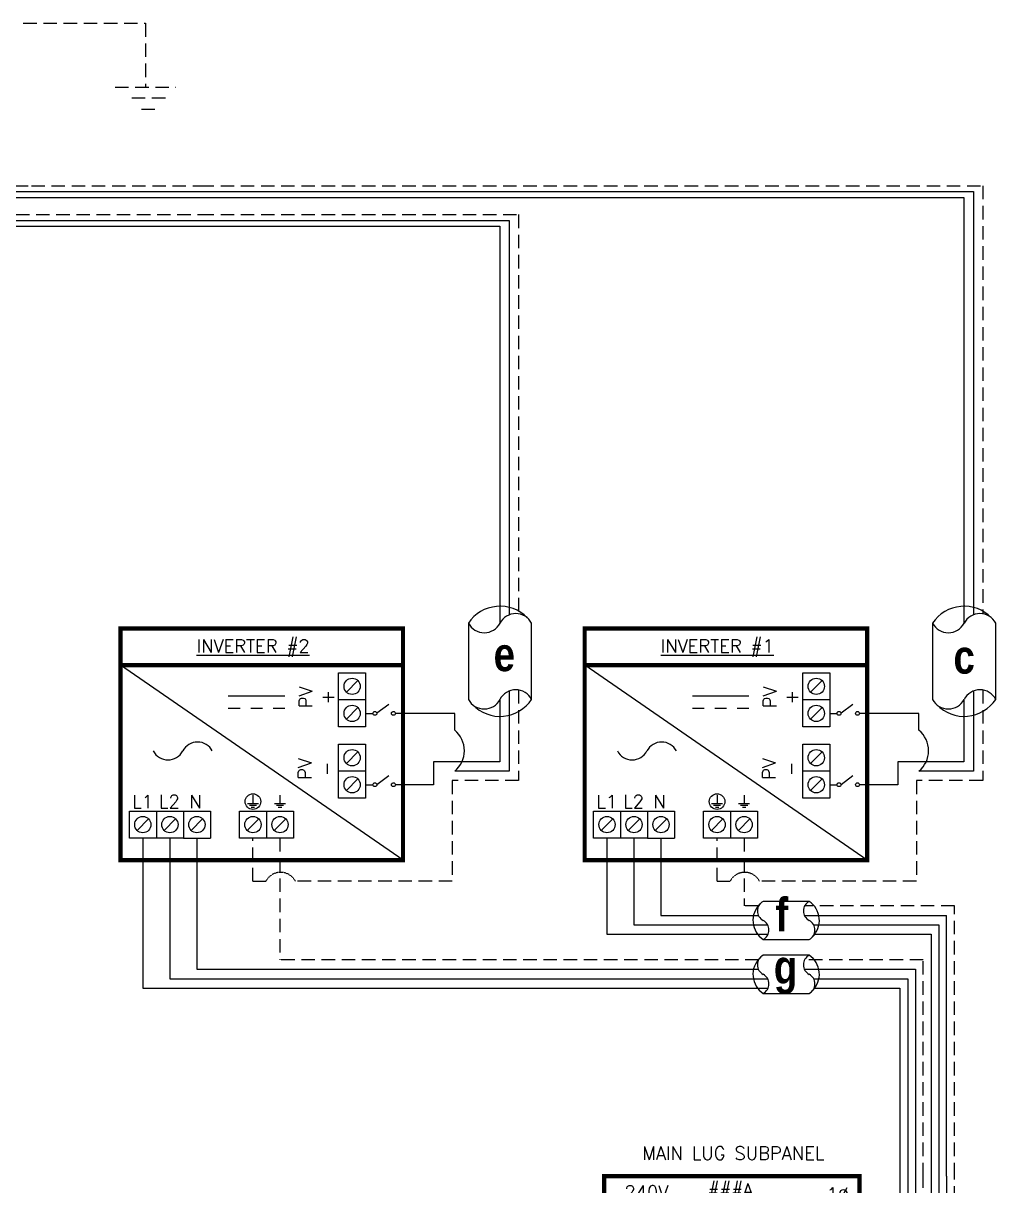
# Model space of a CAD drawing. Header units: feet. Extents: x 7090 to 7872, y 14552 to 15119.
# Drawn here: x 7600.9 to 7872.1, y 14789.4 to 15113.6 of the extents above; entities that cross this region are included whole.
import ezdxf

# ---------------------------------------------------------------- set-up
doc = ezdxf.new("R2010")
doc.units = ezdxf.units.FT
doc.header["$MEASUREMENT"] = 0
doc.linetypes.add('HIDDEN', pattern=[0.375, 0.25, -0.125])
for name, color, linetype in [('ONE LINE BLOCKS', 7, 'Continuous'), ('TABLES', 7, 'Continuous'), ('TEXT', 7, 'Continuous'), ('Z - TITLEBLOCK TXT', 7, 'Continuous')]:
    doc.layers.add(name, color=color, linetype=linetype)
doc.styles.add('ONE LINE TXT', font='techb___.ttf')
doc.styles.get("Standard").update_dxf_attribs({"font": 'simplex.shx'})

# ---------------------------------------------------------------- blocks, each defined once
blk = doc.blocks.new('*U20')
at = {"layer": 'ONE LINE BLOCKS', "linetype": 'Continuous'}
h = blk.add_hatch(color=1, dxfattribs=at)
h.dxf.hatch_style = 1
edge = h.paths.add_edge_path()
edge.add_arc((32.25, -12.65), 0.291, 0, 360)
h = blk.add_hatch(color=1, dxfattribs=at)
h.dxf.hatch_style = 1
edge = h.paths.add_edge_path()
edge.add_arc((38.92, -12.65), 0.291, 0, 360)
h = blk.add_hatch(color=1, dxfattribs=at)
h.dxf.hatch_style = 1
edge = h.paths.add_edge_path()
edge.add_arc((32.25, -16.02), 0.291, 0, 360)
h = blk.add_hatch(color=1, dxfattribs=at)
h.dxf.hatch_style = 1
edge = h.paths.add_edge_path()
edge.add_arc((38.92, -16.02), 0.291, 0, 360)
h = blk.add_hatch(color=1, dxfattribs=at)
h.dxf.hatch_style = 1
edge = h.paths.add_edge_path()
edge.add_arc((32.25, -27.21), 0.291, 0, 360)
h = blk.add_hatch(color=1, dxfattribs=at)
h.dxf.hatch_style = 1
edge = h.paths.add_edge_path()
edge.add_arc((38.92, -27.21), 0.291, 0, 360)
h = blk.add_hatch(color=1, dxfattribs=at)
h.dxf.hatch_style = 1
edge = h.paths.add_edge_path()
edge.add_arc((32.25, -30.59), 0.291, 0, 360)
h = blk.add_hatch(color=1, dxfattribs=at)
h.dxf.hatch_style = 1
edge = h.paths.add_edge_path()
edge.add_arc((38.92, -30.59), 0.291, 0, 360)
at = {"color": 7, "linetype": 'Continuous'}
for p, q in [((82.46, 0), (82.46, -12.65)), ((91.16, 0), (91.16, -27.21)), ((28.05, -12.65), (19.39, -12.65)), ((19.39, -12.65), (19.39, -27.21)), ((82.46, -12.65), (43.12, -12.65)), ((8.98, -27.21), (-6.7, -27.21)), ((-6.7, -27.21), (-6.7, -64.37)), ((28.05, -27.21), (17.22, -27.21)), ((91.16, -27.21), (43.12, -27.21)), ((-6.7, -64.37), (-20.02, -64.37))]:
    blk.add_line(p, q, dxfattribs=at)
at = {"color": 10, "linetype": 'Continuous'}
for p, q in [((84.64, 0), (84.64, -16.02)), ((93.34, 0), (93.34, -30.59)), ((13.1, -30.59), (13.1, -16.02)), ((15.27, -16.02), (13.1, -16.02)), ((23.51, -16.02), (28.05, -16.02)), ((84.64, -16.02), (43.12, -16.02)), ((13.1, -30.59), (-3.41, -30.59)), ((-3.41, -67.54), (-3.41, -30.59)), ((13.1, -30.59), (28.05, -30.59)), ((93.34, -30.59), (43.12, -30.59)), ((-3.41, -67.54), (-20.02, -67.54))]:
    blk.add_line(p, q, dxfattribs=at)
at = {"color": 253, "linetype": 'Continuous'}
for p, q in [((86.81, 0), (86.81, -25.72)), ((95.51, 0), (95.51, -45.61)), ((86.81, -34.27), (86.81, -41.26)), ((86.81, -41.26), (69.51, -41.26)), ((95.51, -45.61), (69.51, -45.61)), ((81.85, -63.01), (69.51, -63.01)), ((81.85, -69.04), (81.85, -63.01)), ((-6.7, -70.59), (-20.02, -70.59)), ((-6.7, -77.59), (-6.7, -70.59)), ((81.85, -77.59), (-6.7, -77.59))]:
    blk.add_line(p, q, dxfattribs=at)
at = {"color": 10, "linetype": 'Continuous'}
blk.add_arc((19.39, -18.18), 4.65, 27.6639, 152.3361, dxfattribs=at)
at = {"color": 7, "linetype": 'Continuous'}
blk.add_arc((13.1, -29.37), 4.65, 27.6639, 152.3361, dxfattribs=at)
at = {"color": 253, "linetype": 'Continuous'}
for centre in [(90.39, -29.99), (85.42, -73.31)]:
    blk.add_arc(centre, 5.58, 129.9215, 230.0785, dxfattribs=at)
at = {"layer": 'ONE LINE BLOCKS', "lineweight": 50}
blk.add_line((0, -8.7), (71.17, -8.7), dxfattribs=at)
at = {"layer": 'ONE LINE BLOCKS', "lineweight": 50, "const_width": 1.19}
blk.add_lwpolyline([(0, -67.37), (0, 0), (71.17, 0), (71.17, -67.37)], close=True, dxfattribs=at)
at = {"layer": 'TEXT', "color": 92, "linetype": 'HIDDEN', "ltscale": 15}
for p, q in [((88.99, -25.72), (88.99, 0)), ((97.69, -74.03), (97.69, 0)), ((88.99, -41.34), (88.99, -34.27)), ((88.99, -71.85), (88.99, -49.89)), ((6.27, -54.39), (37.56, -54.39)), ((37.56, -71.85), (37.56, -54.39)), ((6.27, -58.74), (35.36, -58.74)), ((35.36, -74.03), (35.36, -58.74)), ((14.11, -63.09), (6.27, -63.09)), ((14.11, -74.03), (14.11, -63.09)), ((-11.01, -74.03), (-20.02, -74.03)), ((14.11, -74.03), (-2.77, -74.03)), ((35.36, -74.03), (97.69, -74.03)), ((37.56, -71.85), (88.99, -71.85))]:
    blk.add_line(p, q, dxfattribs=at)
at = {"layer": 'TEXT', "color": 92, "linetype": 'HIDDEN', "flags": 128}
for points in [[(9.38, -39.11), (9.38, -42.61)], [(7.04, -42.61), (11.72, -42.61)], [(10.91, -43.48), (7.85, -43.48)], [(10.1, -44.35), (8.66, -44.35)]]:
    blk.add_lwpolyline(points, dxfattribs=at)
at = {"layer": 'TEXT', "color": 92, "linetype": 'Continuous', "ltscale": 4}
for centre in [(92.46, -29.99), (92.46, -45.61)]:
    blk.add_arc(centre, 5.51, 129.059, 230.941, dxfattribs=at)
at = {"layer": 'TEXT', "color": 92, "linetype": 'HIDDEN', "ltscale": 0.3}
blk.add_arc((-6.89, -76.19), 4.65, 27.6639, 152.3361, dxfattribs=at)
at = {"layer": 'Z - TITLEBLOCK TXT', "color": 1, "linetype": 'Continuous'}
for p, q in [((1.73, -65.68), (1.73, -38.74)), ((1.73, -38.74), (6.27, -38.74)), ((6.27, -38.74), (6.27, -65.68)), ((64.97, -65.61), (64.97, -38.67)), ((64.97, -38.67), (69.51, -38.67)), ((69.51, -38.67), (69.51, -65.61)), ((6.27, -65.68), (1.73, -65.68)), ((69.51, -65.61), (64.97, -65.61))]:
    blk.add_line(p, q, dxfattribs=at)
at = {"layer": 'Z - TITLEBLOCK TXT', "color": 4, "linetype": 'Continuous'}
for p, q in [((4.79, -40.55), (3.22, -42.12)), ((68.02, -40.48), (66.45, -42.05)), ((4.79, -44.9), (3.22, -46.47)), ((68.02, -44.83), (66.45, -46.4)), ((4.79, -49.25), (3.22, -50.82)), ((68.02, -49.18), (66.45, -50.75)), ((4.79, -53.6), (3.22, -55.17)), ((68.02, -53.53), (66.45, -55.1)), ((4.79, -57.95), (3.22, -59.52)), ((68.02, -57.88), (66.45, -59.45)), ((4.79, -62.3), (3.22, -63.87)), ((68.02, -62.23), (66.45, -63.8))]:
    blk.add_line(p, q, dxfattribs=at)
at = {"layer": 'Z - TITLEBLOCK TXT', "color": 1, "linetype": 'Continuous', "flags": 128}
for points in [[(28.05, -12.65), (32.25, -12.65)], [(28.05, -12.65), (32.25, -12.65)], [(38.92, -12.65), (43.12, -12.65)], [(28.05, -16.02), (32.25, -16.02)], [(28.05, -16.02), (32.25, -16.02)], [(38.92, -16.02), (43.12, -16.02)], [(28.05, -27.21), (32.25, -27.21)], [(28.05, -27.21), (32.25, -27.21)], [(38.92, -27.21), (43.12, -27.21)], [(28.05, -30.59), (32.25, -30.59)], [(28.05, -30.59), (32.25, -30.59)], [(38.92, -30.59), (43.12, -30.59)]]:
    blk.add_lwpolyline(points, dxfattribs=at)
at = {"layer": 'Z - TITLEBLOCK TXT', "color": 1, "linetype": 'Continuous'}
for centre in [(32.25, -12.65), (38.92, -12.65), (32.25, -16.02), (38.92, -16.02), (32.25, -27.21), (38.92, -27.21), (32.25, -30.59), (38.92, -30.59)]:
    blk.add_circle(centre, 0.291, dxfattribs=at)
at = {"layer": 'Z - TITLEBLOCK TXT', "color": 4, "linetype": 'Continuous'}
for centre in [(4, -41.33), (67.24, -41.26), (4, -45.69), (67.24, -45.61), (4, -50.04), (67.24, -49.96), (4, -54.39), (67.24, -54.31), (4, -58.74), (67.24, -58.66), (4, -63.09), (67.24, -63.01)]:
    blk.add_circle(centre, 1.11, dxfattribs=at)
at = {"layer": 'Z - TITLEBLOCK TXT', "color": 1, "linetype": 'Continuous'}
for centre in [(35.58, -13.84), (35.58, -17.22), (35.58, -28.4), (35.58, -31.78)]:
    blk.add_arc(centre, 3.93, 40.3392, 139.6608, dxfattribs=at)
at = {"layer": 'TABLES', "color": 1, "linetype": 'Continuous'}
for p in [(27.55, -21.26), (27.55, -35.82)]:
    blk.add_text('2p##A', height=3.658, dxfattribs=at).set_placement(p)
at = {"layer": 'TABLES', "color": 4, "linetype": 'Continuous'}
blk.add_text('ISOLATED NEUTRAL', height=1.8743, rotation=90, dxfattribs=at).set_placement((64.31, -65.25))
at = {"layer": 'TEXT', "color": 1, "attachment_point": 5}
for s, width, gutter_width, insert, char_height in [('MAIN LUG SUBPANEL ', 62.3984, 7.17, (36.04, 6.43), 3.6576), ('240V', 0.1481, 0.75, (11.79, -4.45), 3.658), ('###A', 0.1481, 0.75, (35.17, -4.45), 3.658), ('1∅', 0.1481, 0.75, (65.15, -4.96), 3.658)]:
    blk.add_mtext_dynamic_manual_height_columns(s, width=width, gutter_width=gutter_width, heights=[0], dxfattribs=dict(at, insert=insert, char_height=char_height))

msp = doc.modelspace()

# ---------------------------------------------------------------- linework, layer by layer
at = {"color": 7, "linetype": 'Continuous'}
for p, q in [((7580.72, 15066.63), (7602.96, 15066.63)), ((7602.96, 15066.63), (7650.36, 15066.63)), ((7650.36, 15066.63), (7865.88, 15066.63)), ((7865.88, 15066.63), (7865.88, 14948.59)), ((7650.36, 15058.59), (7736.45, 15058.59)), ((7736.45, 15058.59), (7736.44, 14948.59)), ((7725.06, 14946.28), (7725.06, 14925.03)), ((7742.69, 14925.03), (7742.69, 14946.28)), ((7854.5, 14946.28), (7854.5, 14925.03)), ((7872.12, 14925.03), (7872.12, 14946.28)), ((7736.44, 14927.35), (7736.44, 14905.01)), ((7865.88, 14927.35), (7865.88, 14905.01)), ((7721.27, 14921.13), (7704.69, 14921.13)), ((7721.27, 14916.41), (7721.27, 14921.13)), ((7850.71, 14921.13), (7834.12, 14921.13)), ((7850.71, 14916.41), (7850.71, 14921.13)), ((7736.44, 14905.01), (7721.27, 14905.01)), ((7865.88, 14905.01), (7850.71, 14905.01)), ((7634.27, 14886.34), (7634.27, 14844.52)), ((7763.71, 14886.34), (7763.71, 14859.55)), ((7820.08, 14868.71), (7807.27, 14868.71)), ((7763.71, 14859.55), (7808.63, 14859.55)), ((7821.45, 14859.55), (7854.08, 14859.55)), ((7854.08, 14859.55), (7854.08, 14792.06)), ((7807.27, 14858.07), (7820.08, 14858.07)), ((7820.08, 14853.68), (7807.27, 14853.68)), ((7634.27, 14844.52), (7808.63, 14844.52)), ((7807.27, 14843.05), (7820.08, 14843.05)), ((7821.45, 14844.52), (7845.38, 14844.52)), ((7845.38, 14844.52), (7845.38, 14792.06))]:
    msp.add_line(p, q, dxfattribs=at)
at = {"color": 253, "linetype": 'Continuous'}
for p, q in [((7580.72, 15065.02), (7602.11, 15065.02)), ((7602.11, 15065.02), (7650.36, 15065.02)), ((7650.36, 15065.02), (7863.25, 15065.02)), ((7863.25, 15065.02), (7863.25, 14946.18)), ((7597.85, 15056.98), (7650.36, 15056.98)), ((7650.36, 15056.98), (7733.82, 15056.98)), ((7733.82, 15056.98), (7733.82, 14946.18)), ((7733.82, 14924.93), (7733.82, 14907.63)), ((7863.25, 14924.93), (7863.25, 14907.63)), ((7733.82, 14907.63), (7715.36, 14907.63)), ((7715.36, 14907.63), (7715.36, 14901.24)), ((7863.25, 14907.63), (7844.8, 14907.63)), ((7844.8, 14907.63), (7844.8, 14901.24)), ((7715.36, 14901.24), (7704.69, 14901.24)), ((7844.8, 14901.24), (7834.12, 14901.24)), ((7649.34, 14886.34), (7649.34, 14849.78)), ((7778.77, 14886.34), (7778.77, 14864.81)), ((7778.77, 14864.81), (7805.93, 14864.81)), ((7818.74, 14864.81), (7858.43, 14864.81)), ((7858.43, 14792.06), (7858.43, 14864.81)), ((7649.34, 14849.78), (7805.93, 14849.78)), ((7818.74, 14849.78), (7849.73, 14849.78)), ((7849.73, 14849.78), (7849.73, 14792.06))]:
    msp.add_line(p, q, dxfattribs=at)
msp.add_line((7598.06, 15058.59), (7650.36, 15058.59))
at = {"color": 10, "linetype": 'Continuous'}
for p, q in [((7641.81, 14886.34), (7641.81, 14847.15)), ((7771.24, 14886.34), (7771.24, 14862.18)), ((7771.24, 14862.18), (7808.51, 14862.18)), ((7821.32, 14862.18), (7856.26, 14862.18)), ((7856.26, 14862.18), (7856.26, 14792.06)), ((7641.81, 14847.15), (7808.51, 14847.15)), ((7821.32, 14847.15), (7847.56, 14847.15)), ((7847.56, 14847.15), (7847.56, 14792.06))]:
    msp.add_line(p, q, dxfattribs=at)
at = {"color": 7, "linetype": 'Continuous'}
for centre, radius, start, end in [((7733.88, 14940.43), 10.58, 43.9732, 146.4265), ((7863.31, 14940.43), 10.58, 43.9732, 146.4265), ((7733.88, 14930.88), 10.58, 223.9732, 326.4265), ((7863.31, 14930.88), 10.58, 223.9732, 326.4265), ((7810.8, 14863.39), 6.38, 133.9732, 236.4265), ((7816.55, 14863.39), 6.38, 313.9732, 56.4265), ((7810.8, 14848.37), 6.38, 133.9732, 236.4265), ((7816.55, 14848.37), 6.38, 313.9732, 56.4265)]:
    msp.add_arc(centre, radius, start, end, dxfattribs=at)
at = {"layer": 'ONE LINE BLOCKS', "lineweight": 50, "const_width": 1.19}
for points in [[(7628.06, 14880.18), (7628.06, 14944.83), (7706.83, 14944.83), (7706.83, 14880.18)], [(7628.06, 14934.55), (7628.06, 14944.83), (7706.83, 14944.83), (7706.83, 14934.55)], [(7757.49, 14880.18), (7757.49, 14944.83), (7836.26, 14944.83), (7836.26, 14880.18)], [(7757.49, 14934.55), (7757.49, 14944.83), (7836.26, 14944.83), (7836.26, 14934.55)]]:
    msp.add_lwpolyline(points, close=True, dxfattribs=at)
at = {"layer": 'TEXT', "color": 92, "linetype": 'HIDDEN', "ltscale": 15}
for p, q in [((7600.92, 15113.57), (7635.03, 15113.57)), ((7635.03, 15113.57), (7635.03, 15095.78)), ((7592.9, 15068.24), (7603.18, 15068.24)), ((7603.18, 15068.24), (7650.36, 15068.24)), ((7650.36, 15068.24), (7868.5, 15068.24)), ((7868.5, 15068.24), (7868.5, 14948.88)), ((7598.88, 15060.2), (7650.36, 15060.2)), ((7650.36, 15060.2), (7739.07, 15060.2)), ((7739.07, 15060.2), (7739.07, 14948.88)), ((7739.07, 14927.64), (7739.07, 14902.39)), ((7868.5, 14927.64), (7868.5, 14902.39)), ((7739.07, 14902.39), (7720.56, 14902.39)), ((7720.56, 14902.39), (7720.56, 14874.31)), ((7868.5, 14902.39), (7849.99, 14902.39)), ((7849.99, 14902.39), (7849.99, 14874.31)), ((7664.98, 14874.31), (7664.98, 14886.34)), ((7672.52, 14886.34), (7672.52, 14852.41)), ((7794.41, 14874.31), (7794.41, 14886.34)), ((7801.95, 14886.34), (7801.95, 14867.44)), ((7664.98, 14874.31), (7668.58, 14874.31)), ((7720.56, 14874.31), (7676.82, 14874.31)), ((7794.41, 14874.31), (7798.01, 14874.31)), ((7849.99, 14874.31), (7806.25, 14874.31)), ((7806, 14867.44), (7801.95, 14867.44)), ((7860.61, 14867.44), (7818.82, 14867.44)), ((7860.61, 14792.06), (7860.61, 14867.44)), ((7806, 14852.41), (7672.52, 14852.41)), ((7851.91, 14852.41), (7818.82, 14852.41)), ((7851.91, 14792.06), (7851.91, 14852.41))]:
    msp.add_line(p, q, dxfattribs=at)
at = {"layer": 'TEXT', "color": 92, "linetype": 'HIDDEN', "ltscale": 15, "flags": 128}
for points in [[(7626.55, 15095.78), (7643.51, 15095.78)], [(7640.57, 15092.63), (7629.49, 15092.63)], [(7637.64, 15089.49), (7632.43, 15089.49)]]:
    msp.add_lwpolyline(points, dxfattribs=at)
at = {"layer": 'TEXT', "color": 92, "linetype": 'Continuous', "flags": 128}
for points in [[(7664.98, 14898.29), (7664.98, 14895.99)], [(7672.52, 14898.29), (7672.51, 14895.99)], [(7794.41, 14898.29), (7794.41, 14895.99)], [(7801.95, 14898.29), (7801.95, 14895.99)], [(7663.44, 14895.99), (7666.52, 14895.99)], [(7665.98, 14895.42), (7663.98, 14895.42)], [(7665.45, 14894.85), (7664.51, 14894.85)], [(7670.98, 14895.99), (7674.05, 14895.99)], [(7673.52, 14895.42), (7671.51, 14895.42)], [(7672.99, 14894.85), (7672.04, 14894.85)], [(7792.87, 14895.99), (7795.95, 14895.99)], [(7795.41, 14895.42), (7793.41, 14895.42)], [(7800.41, 14895.99), (7803.48, 14895.99)], [(7802.95, 14895.42), (7800.94, 14895.42)]]:
    msp.add_lwpolyline(points, dxfattribs=at)
at = {"layer": 'TEXT', "color": 92, "linetype": 'HIDDEN', "flags": 128}
for points in [[(7794.88, 14894.85), (7793.94, 14894.85)], [(7802.42, 14894.85), (7801.47, 14894.85)]]:
    msp.add_lwpolyline(points, dxfattribs=at)
at = {"layer": 'TEXT', "color": 92, "linetype": 'Continuous'}
for centre in [(7664.98, 14896.54), (7794.41, 14896.54)]:
    msp.add_circle(centre, 2.17, dxfattribs=at)
at = {"layer": 'TEXT', "color": 92, "linetype": 'HIDDEN', "ltscale": 0.3}
for centre in [(7672.7, 14872.15), (7802.13, 14872.15)]:
    msp.add_arc(centre, 4.65, 27.6639, 152.3361, dxfattribs=at)
at = {"layer": 'Z - TITLEBLOCK TXT', "color": 7, "linetype": 'Continuous'}
for p, q in [((7706.83, 14880.18), (7628.06, 14934.55)), ((7836.26, 14880.18), (7757.49, 14934.55)), ((7673.88, 14925.94), (7658.11, 14925.94)), ((7803.31, 14925.94), (7787.55, 14925.94)), ((7661.41, 14922.53), (7658.11, 14922.53)), ((7667.64, 14922.53), (7664.35, 14922.53)), ((7673.88, 14922.53), (7670.59, 14922.53)), ((7790.84, 14922.53), (7787.55, 14922.53)), ((7797.08, 14922.53), (7793.78, 14922.53)), ((7803.31, 14922.53), (7800.02, 14922.53))]:
    msp.add_line(p, q, dxfattribs=at)
at = {"layer": 'Z - TITLEBLOCK TXT', "color": 1, "linetype": 'Continuous'}
for p, q in [((7688.87, 14917.36), (7688.87, 14932.43)), ((7688.87, 14932.43), (7696.41, 14932.43)), ((7688.87, 14917.36), (7688.87, 14932.43)), ((7696.41, 14932.43), (7696.41, 14917.36)), ((7696.41, 14932.43), (7696.41, 14924.9)), ((7818.3, 14917.36), (7818.3, 14932.43)), ((7818.3, 14932.43), (7825.84, 14932.43)), ((7818.3, 14917.36), (7818.3, 14932.43)), ((7825.84, 14932.43), (7825.84, 14917.36)), ((7825.84, 14932.43), (7825.84, 14924.9)), ((7696.41, 14924.9), (7688.87, 14924.9)), ((7825.84, 14924.9), (7818.3, 14924.9)), ((7696.41, 14921.13), (7698.45, 14921.13)), ((7702.84, 14923.59), (7699.57, 14921.15)), ((7825.84, 14921.13), (7827.88, 14921.13)), ((7832.27, 14923.59), (7829, 14921.15)), ((7696.41, 14917.36), (7688.87, 14917.36)), ((7825.84, 14917.36), (7818.3, 14917.36)), ((7688.87, 14897.47), (7688.87, 14912.54)), ((7688.87, 14912.54), (7696.41, 14912.54)), ((7696.41, 14912.54), (7696.41, 14905)), ((7818.3, 14897.47), (7818.3, 14912.54)), ((7818.3, 14912.54), (7825.84, 14912.54)), ((7825.84, 14912.54), (7825.84, 14905)), ((7696.41, 14905), (7688.87, 14905)), ((7696.41, 14905), (7696.41, 14897.47)), ((7825.84, 14905), (7818.3, 14905)), ((7825.84, 14905), (7825.84, 14897.47)), ((7702.84, 14903.7), (7699.57, 14901.25)), ((7832.27, 14903.7), (7829, 14901.25)), ((7696.41, 14901.24), (7698.45, 14901.24)), ((7825.84, 14901.24), (7827.88, 14901.24)), ((7696.41, 14897.47), (7688.87, 14897.47)), ((7825.84, 14897.47), (7818.3, 14897.47)), ((7630.51, 14893.88), (7645.58, 14893.88)), ((7630.51, 14886.34), (7630.51, 14893.88)), ((7630.51, 14893.88), (7638.04, 14893.88)), ((7638.04, 14893.88), (7638.04, 14886.34)), ((7645.58, 14893.88), (7645.58, 14886.34)), ((7645.58, 14893.88), (7653.11, 14893.88)), ((7653.11, 14893.88), (7653.11, 14886.34)), ((7661.21, 14893.88), (7676.28, 14893.88)), ((7661.21, 14886.34), (7661.21, 14893.88)), ((7661.21, 14893.88), (7668.75, 14893.88)), ((7668.75, 14893.88), (7668.75, 14886.34)), ((7676.28, 14893.88), (7676.28, 14886.34)), ((7759.94, 14893.88), (7775.01, 14893.88)), ((7759.94, 14886.34), (7759.94, 14893.88)), ((7759.94, 14893.88), (7767.47, 14893.88)), ((7767.47, 14893.88), (7767.47, 14886.34)), ((7775.01, 14893.88), (7775.01, 14886.34)), ((7775.01, 14893.88), (7782.54, 14893.88)), ((7782.54, 14893.88), (7782.54, 14886.34)), ((7790.65, 14893.88), (7805.71, 14893.88)), ((7790.65, 14886.34), (7790.65, 14893.88)), ((7790.65, 14893.88), (7798.18, 14893.88)), ((7798.18, 14893.88), (7798.18, 14886.34)), ((7805.71, 14893.88), (7805.71, 14886.34)), ((7645.58, 14886.34), (7630.51, 14886.34)), ((7645.58, 14886.34), (7653.11, 14886.34)), ((7676.28, 14886.34), (7661.21, 14886.34)), ((7775.01, 14886.34), (7759.94, 14886.34)), ((7775.01, 14886.34), (7782.54, 14886.34)), ((7805.71, 14886.34), (7790.65, 14886.34))]:
    msp.add_line(p, q, dxfattribs=at)
at = {"layer": 'Z - TITLEBLOCK TXT', "color": 4, "linetype": 'Continuous'}
for p, q in [((7694.25, 14930.27), (7691.03, 14927.06)), ((7823.68, 14930.27), (7820.47, 14927.06)), ((7694.25, 14922.74), (7691.03, 14919.53)), ((7823.68, 14922.74), (7820.47, 14919.53)), ((7694.25, 14910.38), (7691.03, 14907.16)), ((7823.68, 14910.38), (7820.47, 14907.16)), ((7694.25, 14902.84), (7691.03, 14899.63)), ((7823.68, 14902.84), (7820.47, 14899.63)), ((7635.88, 14891.72), (7632.67, 14888.5)), ((7643.42, 14891.72), (7640.2, 14888.5)), ((7650.95, 14891.72), (7647.74, 14888.5)), ((7666.59, 14891.72), (7663.37, 14888.5)), ((7674.12, 14891.72), (7670.91, 14888.5)), ((7765.31, 14891.72), (7762.1, 14888.5)), ((7772.85, 14891.72), (7769.63, 14888.5)), ((7780.38, 14891.72), (7777.17, 14888.5)), ((7796.02, 14891.72), (7792.81, 14888.5)), ((7803.55, 14891.72), (7800.34, 14888.5))]:
    msp.add_line(p, q, dxfattribs=at)
for centre in [(7692.64, 14928.67), (7822.07, 14928.67), (7692.64, 14921.13), (7822.07, 14921.13), (7692.64, 14908.77), (7822.07, 14908.77), (7692.64, 14901.24), (7822.07, 14901.24), (7634.27, 14890.11), (7641.81, 14890.11), (7649.34, 14890.11), (7664.98, 14890.11), (7672.52, 14890.11), (7763.71, 14890.11), (7771.24, 14890.11), (7778.77, 14890.11), (7794.41, 14890.11), (7801.95, 14890.11)]:
    msp.add_circle(centre, 2.27, dxfattribs=at)
at = {"layer": 'Z - TITLEBLOCK TXT', "color": 1, "linetype": 'Continuous'}
for centre in [(7698.99, 14921.13), (7704.15, 14921.13), (7828.42, 14921.13), (7833.58, 14921.13), (7698.99, 14901.24), (7704.15, 14901.24), (7828.42, 14901.24), (7833.58, 14901.24)]:
    msp.add_circle(centre, 0.541, dxfattribs=at)
at = {"layer": 'Z - TITLEBLOCK TXT', "linetype": 'Continuous'}
for centre, radius, start, end in [((7738.28, 14943.97), 4.98, 27.6639, 152.3361), ((7867.72, 14943.97), 4.98, 27.6639, 152.3361), ((7729.47, 14948.59), 4.98, 207.6639, 332.3361), ((7858.9, 14948.59), 4.98, 207.6639, 332.3361), ((7738.28, 14922.72), 4.98, 27.6639, 152.3361), ((7867.72, 14922.72), 4.98, 27.6639, 152.3361), ((7729.47, 14927.34), 4.98, 207.6639, 332.3361), ((7858.9, 14927.34), 4.98, 207.6639, 332.3361), ((7716.5, 14910.71), 7.43, 309.9338, 50.0662), ((7845.94, 14910.71), 7.43, 309.9338, 50.0662), ((7649.53, 14908.49), 4.65, 27.6639, 152.3361), ((7778.96, 14908.49), 4.65, 27.6639, 152.3361), ((7641.29, 14912.81), 4.65, 207.6639, 332.3361), ((7770.72, 14912.81), 4.65, 207.6639, 332.3361), ((7808.66, 14866.05), 3, 117.6639, 242.3361), ((7821.48, 14866.05), 3, 117.6639, 242.3361), ((7805.88, 14860.73), 3, 297.6639, 62.3361), ((7818.69, 14860.73), 3, 297.6639, 62.3361), ((7808.66, 14851.02), 3, 117.6639, 242.3361), ((7821.48, 14851.02), 3, 117.6639, 242.3361), ((7805.88, 14845.71), 3, 297.6639, 62.3361), ((7818.69, 14845.71), 3, 297.6639, 62.3361)]:
    msp.add_arc(centre, radius, start, end, dxfattribs=at)

# ---------------------------------------------------------------- block references
msp.add_blockref('*U20', (7762.92, 14792.06))

# ---------------------------------------------------------------- texts
at = {"layer": 'TABLES', "color": 1, "linetype": 'Continuous'}
for s, p in [('%%UINVERTER #2', (7649.27, 14938.09)), ('%%UINVERTER #1', (7778.7, 14938.09))]:
    msp.add_text(s, height=3.6576, dxfattribs=at).set_placement(p)
at = {"layer": 'TEXT', "color": 1, "char_height": 3.658, "attachment_point": 5, "rotation": 90}
for s, width, insert in [('PV +', 2.8378, (7682.73, 14925.65)), ('PV +', 2.8378, (7812.16, 14925.65)), ('PV -', 2.8013, (7682.5, 14905.67)), ('PV -', 2.8013, (7811.93, 14905.67))]:
    msp.add_mtext_dynamic_manual_height_columns(s, width=width, gutter_width=0.75, heights=[0], dxfattribs=dict(at, insert=insert))
at = {"layer": 'TEXT', "color": 1, "attachment_point": 5}
for s, insert, char_height in [('L1', (7634.22, 14896.52), 3.658), ('L2', (7641.68, 14896.55), 3.658), ('N', (7648.93, 14896.49), 3.66), ('L1', (7763.65, 14896.52), 3.658), ('L2', (7771.11, 14896.55), 3.658), ('N', (7778.36, 14896.49), 3.66)]:
    msp.add_mtext_dynamic_manual_height_columns(s, width=0.1481, gutter_width=0.75, heights=[0], dxfattribs=dict(at, insert=insert, char_height=char_height))
at = {"layer": 'Z - TITLEBLOCK TXT', "color": 1, "linetype": 'Continuous', "char_height": 9.3833, "attachment_point": 1, "style": 'ONE LINE TXT'}
for s, insert in [('{\\W1;\\C256;e}', (7732.09, 14942.29)), ('{\\W1;\\C256;c}', (7860.32, 14941.6)), ('{\\W1;\\C256;f}', (7810.69, 14869.7)), ('{\\W1;\\C256;g}', (7810.23, 14855.12))]:
    msp.add_mtext_dynamic_manual_height_columns(s, width=0.1385, gutter_width=2.13, heights=[0], dxfattribs=dict(at, insert=insert))

doc.saveas('drawing.dxf')
